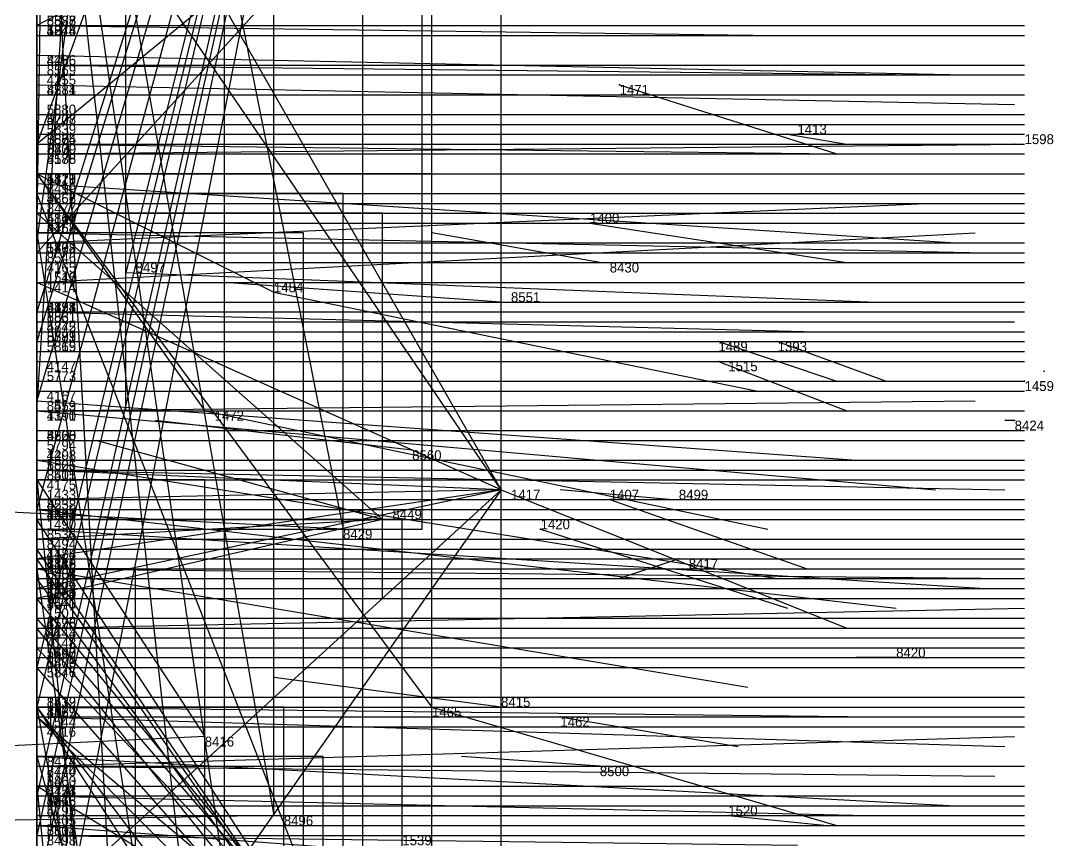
# Model space of a CAD drawing. Extents: x -0.07 to 1.1, y -0.07 to 1.1.
# Drawn here: x -0.0016 to 0.1029, y 0.3925 to 0.4755 of the extents above; entities that cross this region are included whole.
import ezdxf

# ---------------------------------------------------------------- set-up
doc = ezdxf.new("R2010")
doc.units = 0
for name, color, linetype in [('Clients', 3, 'CONTINUOUS'), ('Facilities', 3, 'CONTINUOUS'), ('Facilities_lines', 3, 'CONTINUOUS'), ('Min_max_boxes', 1, 'CONTINUOUS'), ('Normals', 1, 'CONTINUOUS'), ('Source_points', 5, 'CONTINUOUS'), ('Text', 3, 'CONTINUOUS')]:
    doc.layers.add(name, color=color, linetype=linetype)

msp = doc.modelspace()

# ---------------------------------------------------------------- linework, layer by layer
at = {"layer": 'Clients', "color": 5}
for p in [(0, 0.475, 0.028), (0, 0.475, 0.563), (0, 0.475, 0.691), (0, 0.475, 0.784), (0, 0.474, 0.416), (0, 0.471, 0.38), (0, 0.47, 0.473), (0, 0.468, 0.269), (0, 0.466, 0.388), (0, 0.466, 0.596), (0, 0.465, 0.653), (0, 0.465, 0.626), (0, 0.464, 0.75), (0, 0.463, 0.537), (0, 0.463, 0.663), (0, 0.463, 0.76), (0, 0.463, 0.989), (0, 0.462, 0.493), (0, 0.462, 0.621), (0, 0.46, 0.265), (0, 0.46, 0.678), (0, 0.458, 0.119), (0, 0.457, 0.351), (0, 0.457, 0.559), (0, 0.456, 0.272), (0, 0.456, 0.716), (0, 0.456, 0.779), (0, 0.455, 0.28), (0, 0.455, 0.742), (0, 0.453, 0.633), (0, 0.453, 0.614), (0, 0.452, 0.82), (0, 0.451, 0.278), (0.009, 0.45, 1), (0, 0.449, 0.173), (0, 0.449, 0.185), (0.024, 0.448), (0, 0.447, 0.327), (0, 0.446, 0.662), (0, 0.446, 0.62), (0, 0.446, 0.726), (0, 0.446, 0.996), (0, 0.444, 0.406), (0, 0.444, 0.56), (0, 0.443, 0.672), (0, 0.443, 0.816), (0, 0.442, 0.739), (0, 0.442, 0.635), (0, 0.441, 0.356), (0, 0.439, 0.577), (0, 0.438, 0.335), (0, 0.437, 0.994), (0, 0.436, 0.289), (0.017, 0.436), (0, 0.434, 0.323), (0, 0.434, 0.604), (0, 0.433, 0.624), (0, 0.431, 0.013), (0, 0.431, 0.294), (0, 0.43, 0.217), (0, 0.429, 0.42), (0, 0.427, 0.135), (0, 0.426, 0.275), (0, 0.426, 0.402), (0, 0.426, 0.993), (0, 0.425, 0.292), (0, 0.425, 0.852), (0.031, 0.424, 1), (0, 0.423, 0.783), (0, 0.422, 0.817), (0, 0.421, 0.435), (0, 0.421, 0.468), (0, 0.421, 0.175), (0, 0.421, 0.811), (0, 0.42, 0.445), (0, 0.42, 0.409), (0, 0.42, 0.012), (0, 0.42, 0.72), (0, 0.42, 0.53), (0, 0.419, 0.44), (0, 0.419, 0.673), (0, 0.419, 0.572), (0, 0.419, 0.88), (0, 0.418, 0.171), (0, 0.418, 0.523), (0, 0.417, 0.504), (0, 0.417, 0.442), (0, 0.417, 0.184), (0, 0.417, 0.705), (0, 0.417, 0.776), (0, 0.415, 0.181), (0, 0.414, 0.337), (0, 0.414, 0.318), (0, 0.414, 0.774), (0, 0.413, 0.303), (0, 0.412, 0.167), (0, 0.412, 0.71), (0, 0.411, 0.214), (0, 0.41, 0.604), (0, 0.41, 0.571), (0, 0.41, 0.855), (0, 0.41, 0.836), (0, 0.407, 0.138), (0, 0.406, 0.991), (0.04, 0.406), (0, 0.405, 0.288), (0, 0.405, 0.113), (0, 0.405, 0.857), (0, 0.404, 0.401), (0.017, 0.403, 1), (0, 0.4, 0.564), (0, 0.398, 0.418), (0, 0.398, 0.277), (0, 0.398, 0.711), (0, 0.397, 0.74), (0, 0.397, 0.986), (0, 0.396, 0.248), (0, 0.396, 0.471), (0, 0.396, 0.488), (0, 0.395, 0.727), (0.024, 0.395, 1), (0, 0.394, 0.531), (0, 0.393, 0.623), (0, 0.393, 1)]:
    msp.add_point(p, dxfattribs=at)
at = {"layer": 'Facilities', "color": 3}
for p in [(0, 0.472, 0.97), (0, 0.471, 0.977), (0, 0.469, 0.927), (0.059, 0.469), (0.076, 0.464), (0.099, 0.463), (0, 0.462, 0.921), (0, 0.46, 0.135), (0, 0.459, 0.966), (0.056, 0.455), (0, 0.454, 0.961), (0, 0.453, 0.045), (0.057, 0.451, 1), (0, 0.449, 0.067), (0.047, 0.447, 1), (0, 0.445, 0.927), (0, 0.443, 0.887), (0.069, 0.443), (0.075, 0.443), (0.069, 0.441), (0.102, 0.44), (0.1, 0.439), (0, 0.436, 0.058), (0, 0.436, 0.968), (0.099, 0.435, 1), (0, 0.433, 0.885), (0.038, 0.432, 1), (0, 0.43, 0.625), (0, 0.43, 0.939), (0, 0.429, 0.906), (0.047, 0.428), (0.058, 0.427), (0.064, 0.427, 1), (0, 0.425, 0.085), (0.035, 0.425, 1), (0, 0.424, 0.065), (0.051, 0.424), (0.065, 0.421, 1), (0, 0.42, 0.938), (0, 0.42, 0.908), (0, 0.417, 0.104), (0, 0.414, 0.093), (0, 0.414, 0.913), (0.087, 0.411, 1), (0, 0.406, 0.103), (0.047, 0.406, 1), (0, 0.405, 0.068), (0.053, 0.405), (0, 0.401, 0.976), (0, 0.4, 0.953), (0, 0.4, 0.927), (0.057, 0.4, 1), (0, 0.398, 0.891), (0.07, 0.395), (0, 0.394, 0.054)]:
    msp.add_point(p, dxfattribs=at)
at = {"layer": 'Facilities_lines', "color": 3}
for p, q in [((0, 0.453, 0.045), (0, 0.74, 0.11)), ((0, 0.453, 0.045), (0, 0.697, 0.137)), ((0, 0.453, 0.045), (0, 0.688, 0.01)), ((0, 0.453, 0.045), (0, 0.679, 0.015)), ((0, 0.453, 0.045), (0, 0.648, 0.015)), ((0, 0.453, 0.045), (0, 0.648, 0.165)), ((0, 0.453, 0.045), (0, 0.646, 0.109)), ((0, 0.453, 0.045), (0, 0.637, 0.133)), ((0, 0.453, 0.045), (0, 0.609, 0.045)), ((0, 0.453, 0.045), (0, 0.6, 0.233)), ((0, 0.453, 0.045), (0, 0.6, 0.034)), ((0, 0.453, 0.045), (0, 0.599, 0.163)), ((0, 0.453, 0.045), (0, 0.594, 0.165)), ((0, 0.453, 0.045), (0.019, 0.593)), ((0, 0.453, 0.045), (0.002, 0.585)), ((0, 0.58, 0.978), (0.031, 0.424, 1)), ((0, 0.436, 0.058), (0.009, 0.578)), ((0, 0.453, 0.045), (0, 0.578, 0.172)), ((0, 0.453, 0.045), (0, 0.577, 0.133)), ((0, 0.453, 0.045), (0, 0.576, 0.043)), ((0, 0.436, 0.058), (0, 0.575, 0.004)), ((0.04, 0.573, 1), (0, 0.443, 0.816)), ((0.04, 0.573, 1), (0, 0.41, 0.836)), ((0.04, 0.573, 1), (0, 0.463, 0.989)), ((0.04, 0.573, 1), (0, 0.37, 0.838)), ((0.04, 0.573, 1), (0, 0.397, 0.986)), ((0.04, 0.573, 1), (0, 0.437, 0.994)), ((0.04, 0.573, 1), (0, 0.446, 0.996)), ((0.04, 0.573, 1), (0, 0.393, 1)), ((0.04, 0.573, 1), (0, 0.426, 0.993)), ((0.04, 0.573, 1), (0, 0.406, 0.991)), ((0.04, 0.573, 1), (0, 0.387, 0.996)), ((0.04, 0.573, 1), (0.009, 0.45, 1)), ((0, 0.453, 0.045), (0, 0.566, 0.175)), ((0, 0.453, 0.045), (0, 0.566, 0.031)), ((0, 0.453, 0.045), (0, 0.561, 0.175)), ((0, 0.453, 0.045), (0, 0.561, 0.208)), ((0, 0.453, 0.045), (0, 0.561, 0.043)), ((0, 0.534, 0.914), (0.024, 0.395, 1)), ((0, 0.453, 0.045), (0, 0.532, 0.231)), ((0, 0.453, 0.045), (0, 0.532, 0.041)), ((0, 0.43, 0.625), (0, 0.528, 0.708)), ((0, 0.43, 0.625), (0, 0.527, 0.63)), ((0, 0.43, 0.625), (0, 0.525, 0.66)), ((0, 0.43, 0.625), (0, 0.523, 0.59)), ((0, 0.453, 0.045), (0, 0.522, 0.143)), ((0, 0.43, 0.625), (0, 0.522, 0.756)), ((0, 0.43, 0.625), (0, 0.521, 0.515)), ((0, 0.453, 0.045), (0, 0.52, 0.044)), ((0, 0.43, 0.625), (0, 0.52, 0.632)), ((0, 0.43, 0.625), (0, 0.52, 0.608)), ((0, 0.52, 0.98), (0.033, 0.292, 1)), ((0, 0.52, 0.98), (0.024, 0.305, 1)), ((0, 0.52, 0.98), (0.011, 0.322, 1)), ((0, 0.43, 0.625), (0, 0.519, 0.658)), ((0, 0.43, 0.625), (0, 0.516, 0.523)), ((0, 0.453, 0.045), (0, 0.513, 0.038)), ((0, 0.43, 0.625), (0, 0.512, 0.754)), ((0.047, 0.428), (0, 0.51, 0.138)), ((0, 0.43, 0.625), (0, 0.51, 0.591)), ((0, 0.43, 0.625), (0, 0.51, 0.586)), ((0, 0.453, 0.045), (0, 0.507, 0.166)), ((0, 0.43, 0.625), (0, 0.507, 0.545)), ((0, 0.43, 0.625), (0, 0.503, 0.664)), ((0, 0.453, 0.045), (0, 0.502, 0.2)), ((0.047, 0.428), (0, 0.497, 0.124)), ((0, 0.43, 0.625), (0, 0.496, 0.75)), ((0, 0.43, 0.625), (0, 0.496, 0.703)), ((0.04, 0.496, 1), (0, 0.452, 0.82)), ((0.04, 0.496, 1), (0, 0.463, 0.76)), ((0.04, 0.496, 1), (0, 0.475, 0.784)), ((0, 0.453, 0.045), (0, 0.495, 0.222)), ((0, 0.453, 0.045), (0, 0.495, 0.206)), ((0, 0.453, 0.045), (0, 0.491, 0.244)), ((0, 0.453, 0.045), (0, 0.49, 0.043)), ((0, 0.453, 0.045), (0, 0.49, 0.236)), ((0, 0.43, 0.625), (0, 0.49, 0.598)), ((0, 0.43, 0.625), (0, 0.488, 0.54)), ((0, 0.43, 0.625), (0, 0.488, 0.733)), ((0, 0.43, 0.625), (0, 0.487, 0.708)), ((0, 0.43, 0.625), (0, 0.487, 0.615)), ((0, 0.43, 0.625), (0, 0.487, 0.75)), ((0, 0.453, 0.045), (0, 0.486, 0.17)), ((0, 0.43, 0.625), (0, 0.486, 0.681)), ((0, 0.43, 0.625), (0, 0.486, 0.526)), ((0, 0.453, 0.045), (0, 0.483, 0.171)), ((0, 0.453, 0.045), (0, 0.482, 0.201)), ((0, 0.453, 0.045), (0, 0.481, 0.32)), ((0, 0.453, 0.045), (0, 0.481, 0.352)), ((0, 0.43, 0.625), (0, 0.481, 0.568)), ((0, 0.43, 0.625), (0, 0.48, 0.696)), ((0, 0.453, 0.045), (0, 0.478, 0.29)), ((0, 0.453, 0.045), (0, 0.477, 0.29)), ((0, 0.265, 0.043), (0, 0.475, 0.028)), ((0, 0.43, 0.625), (0, 0.475, 0.563)), ((0, 0.43, 0.625), (0, 0.475, 0.691)), ((0, 0.453, 0.045), (0, 0.474, 0.416)), ((0, 0.453, 0.045), (0, 0.471, 0.38)), ((0, 0.453, 0.045), (0, 0.47, 0.473)), ((0, 0.453, 0.045), (0, 0.468, 0.269)), ((0, 0.453, 0.045), (0, 0.466, 0.388)), ((0, 0.43, 0.625), (0, 0.466, 0.596)), ((0, 0.43, 0.625), (0, 0.465, 0.653)), ((0, 0.43, 0.625), (0, 0.465, 0.626)), ((0, 0.43, 0.625), (0, 0.464, 0.75)), ((0, 0.43, 0.625), (0, 0.463, 0.537)), ((0, 0.43, 0.625), (0, 0.463, 0.663)), ((0, 0.453, 0.045), (0, 0.462, 0.493)), ((0, 0.43, 0.625), (0, 0.462, 0.621)), ((0, 0.453, 0.045), (0, 0.46, 0.265)), ((0, 0.46, 0.135), (0.04, 0.406)), ((0, 0.46, 0.135), (0.017, 0.436)), ((0, 0.46, 0.135), (0.024, 0.448)), ((0, 0.43, 0.625), (0, 0.46, 0.678)), ((0.031, 0.379), (0, 0.458, 0.119)), ((0, 0.453, 0.045), (0, 0.457, 0.351)), ((0, 0.43, 0.625), (0, 0.457, 0.559)), ((0, 0.453, 0.045), (0, 0.456, 0.272)), ((0, 0.43, 0.625), (0, 0.456, 0.716)), ((0.035, 0.425, 1), (0, 0.456, 0.779)), ((0, 0.453, 0.045), (0, 0.455, 0.28)), ((0, 0.43, 0.625), (0, 0.455, 0.742)), ((0, 0.454, 0.961), (0.027, 0.28, 1)), ((0, 0.453, 0.045), (0, 0.381, 0.037)), ((0, 0.453, 0.045), (0, 0.343, 0.014)), ((0, 0.453, 0.045), (0, 0.407, 0.138)), ((0, 0.453, 0.045), (0, 0.449, 0.173)), ((0, 0.453, 0.045), (0, 0.396, 0.248)), ((0, 0.453, 0.045), (0, 0.369, 0.216)), ((0, 0.453, 0.045), (0, 0.359, 0.017)), ((0, 0.453, 0.045), (0, 0.349, 0.177)), ((0, 0.453, 0.045), (0, 0.373, 0.199)), ((0, 0.453, 0.045), (0, 0.411, 0.214)), ((0, 0.453, 0.045), (0, 0.363, 0.239)), ((0, 0.453, 0.045), (0, 0.35, 0.216)), ((0, 0.453, 0.045), (0, 0.431, 0.013)), ((0, 0.453, 0.045), (0, 0.391, 0.035)), ((0, 0.453, 0.045), (0, 0.343, 0.019)), ((0, 0.453, 0.045), (0, 0.421, 0.435)), ((0, 0.453, 0.045), (0, 0.414, 0.337)), ((0, 0.453, 0.045), (0, 0.441, 0.356)), ((0, 0.453, 0.045), (0, 0.413, 0.303)), ((0, 0.453, 0.045), (0, 0.419, 0.44)), ((0, 0.453, 0.045), (0, 0.405, 0.288)), ((0, 0.453, 0.045), (0, 0.451, 0.278)), ((0, 0.453, 0.045), (0, 0.438, 0.335)), ((0, 0.453, 0.045), (0, 0.429, 0.42)), ((0, 0.453, 0.045), (0, 0.421, 0.468)), ((0, 0.453, 0.045), (0, 0.42, 0.445)), ((0, 0.453, 0.045), (0, 0.42, 0.409)), ((0, 0.453, 0.045), (0, 0.436, 0.289)), ((0, 0.453, 0.045), (0, 0.447, 0.327)), ((0, 0.453, 0.045), (0, 0.417, 0.504)), ((0, 0.453, 0.045), (0, 0.414, 0.318)), ((0, 0.453, 0.045), (0, 0.431, 0.294)), ((0, 0.453, 0.045), (0, 0.425, 0.292)), ((0, 0.453, 0.045), (0, 0.404, 0.401)), ((0, 0.453, 0.045), (0, 0.434, 0.323)), ((0, 0.453, 0.045), (0, 0.426, 0.275)), ((0, 0.453, 0.045), (0, 0.444, 0.406)), ((0, 0.453, 0.045), (0, 0.417, 0.442)), ((0, 0.453, 0.045), (0, 0.426, 0.402)), ((0, 0.43, 0.625), (0, 0.453, 0.633)), ((0, 0.43, 0.625), (0, 0.453, 0.614)), ((0.047, 0.428), (0, 0.449, 0.185)), ((0, 0.43, 0.625), (0, 0.446, 0.662)), ((0, 0.43, 0.625), (0, 0.446, 0.62)), ((0, 0.43, 0.625), (0, 0.446, 0.726)), ((0, 0.43, 0.625), (0, 0.444, 0.56)), ((0, 0.43, 0.625), (0, 0.443, 0.672)), ((0, 0.43, 0.625), (0, 0.442, 0.739)), ((0, 0.43, 0.625), (0, 0.442, 0.635)), ((0, 0.43, 0.625), (0, 0.439, 0.577)), ((0, 0.43, 0.625), (0, 0.434, 0.604)), ((0, 0.43, 0.625), (0, 0.433, 0.624)), ((0.047, 0.428), (0, 0.43, 0.217)), ((0, 0.43, 0.625), (0, 0.378, 0.598)), ((0, 0.43, 0.625), (0, 0.381, 0.722)), ((0, 0.43, 0.625), (0, 0.4, 0.564)), ((0, 0.43, 0.625), (0, 0.418, 0.523)), ((0, 0.43, 0.625), (0, 0.387, 0.561)), ((0, 0.43, 0.625), (0, 0.335, 0.64)), ((0, 0.43, 0.625), (0, 0.354, 0.576)), ((0, 0.43, 0.625), (0, 0.333, 0.707)), ((0, 0.43, 0.625), (0, 0.313, 0.712)), ((0, 0.43, 0.625), (0, 0.365, 0.681)), ((0, 0.43, 0.625), (0, 0.395, 0.727)), ((0, 0.43, 0.625), (0, 0.391, 0.579)), ((0, 0.43, 0.625), (0, 0.377, 0.562)), ((0, 0.43, 0.625), (0, 0.412, 0.71)), ((0, 0.43, 0.625), (0, 0.348, 0.653)), ((0, 0.43, 0.625), (0, 0.398, 0.711)), ((0, 0.43, 0.625), (0, 0.394, 0.531)), ((0, 0.43, 0.625), (0, 0.382, 0.637)), ((0, 0.43, 0.625), (0, 0.41, 0.604)), ((0, 0.43, 0.625), (0, 0.355, 0.524)), ((0, 0.43, 0.625), (0, 0.378, 0.752)), ((0, 0.43, 0.625), (0, 0.327, 0.633)), ((0, 0.43, 0.625), (0, 0.366, 0.739)), ((0, 0.43, 0.625), (0, 0.362, 0.547)), ((0, 0.43, 0.625), (0, 0.42, 0.72)), ((0, 0.43, 0.625), (0, 0.393, 0.623)), ((0, 0.43, 0.625), (0, 0.42, 0.53)), ((0, 0.43, 0.625), (0, 0.31, 0.676)), ((0, 0.43, 0.625), (0, 0.33, 0.636)), ((0, 0.43, 0.625), (0, 0.36, 0.583)), ((0, 0.43, 0.625), (0, 0.336, 0.598)), ((0, 0.43, 0.625), (0, 0.41, 0.571)), ((0, 0.43, 0.625), (0, 0.339, 0.698)), ((0, 0.43, 0.625), (0, 0.35, 0.608)), ((0, 0.43, 0.625), (0, 0.297, 0.641)), ((0, 0.43, 0.625), (0, 0.315, 0.65)), ((0, 0.43, 0.625), (0, 0.378, 0.716)), ((0, 0.43, 0.625), (0, 0.417, 0.705)), ((0, 0.43, 0.625), (0, 0.383, 0.604)), ((0, 0.43, 0.625), (0, 0.397, 0.74)), ((0, 0.43, 0.625), (0, 0.382, 0.602)), ((0, 0.43, 0.625), (0, 0.335, 0.645)), ((0, 0.43, 0.625), (0, 0.419, 0.673)), ((0, 0.43, 0.625), (0, 0.419, 0.572)), ((0, 0.43, 0.625), (0, 0.345, 0.599)), ((0, 0.429, 0.906), (0.017, 0.403, 1)), ((0, 0.429, 0.906), (0.006, 0.37, 1)), ((0.047, 0.428), (0, 0.427, 0.135)), ((0.047, 0.428), (0, 0.361, 0.141)), ((0.047, 0.428), (0, 0.418, 0.171)), ((0.047, 0.428), (0, 0.385, 0.157)), ((0.047, 0.428), (0, 0.421, 0.175)), ((0.037, 0.368, 1), (0, 0.425, 0.852)), ((0.035, 0.425, 1), (0, 0.417, 0.776)), ((0.035, 0.425, 1), (0, 0.423, 0.783)), ((0.037, 0.368, 1), (0, 0.422, 0.817)), ((0.037, 0.368, 1), (0, 0.421, 0.811)), ((0, 0.265, 0.043), (0, 0.42, 0.012)), ((0, 0.42, 0.908), (0.01, 0.351, 1)), ((0.037, 0.368, 1), (0, 0.419, 0.88)), ((0.031, 0.379), (0, 0.417, 0.184)), ((0.031, 0.379), (0, 0.415, 0.181)), ((0.037, 0.368, 1), (0, 0.414, 0.774)), ((0.031, 0.379), (0, 0.412, 0.167)), ((0.037, 0.368, 1), (0, 0.41, 0.855)), ((0, 0.406, 0.103), (0.025, 0.373)), ((0, 0.406, 0.103), (0.017, 0.313)), ((0, 0.406, 0.103), (0.022, 0.372)), ((0.031, 0.379), (0, 0.405, 0.113)), ((0.037, 0.368, 1), (0, 0.405, 0.857)), ((0, 0.401, 0.976), (0.029, 0.298, 1)), ((0, 0.394, 0.054), (0, 0.398, 0.418)), ((0.031, 0.379), (0, 0.398, 0.277)), ((0, 0.398, 0.891), (0.003, 0.368, 1)), ((0, 0.394, 0.054), (0, 0.396, 0.471)), ((0, 0.394, 0.054), (0, 0.396, 0.488))]:
    msp.add_line(p, q, dxfattribs=at)
at = {"layer": 'Min_max_boxes', "color": 1}
for p, q in [((0, 0.742, 0.978), (0, 0.424, 0.978)), ((0, 0.742, 1), (0, 0.424, 1)), ((0.039, 0.424, 0.978), (0.039, 0.742, 0.978)), ((0.039, 0.424, 1), (0.039, 0.742, 1)), ((0, 0.74), (0, 0.343)), ((0, 0.74, 0.504), (0, 0.343, 0.504)), ((0.019, 0.343), (0.019, 0.74)), ((0.019, 0.343, 0.504), (0.019, 0.74, 0.504)), ((0, 0.674, 0.759), (0, 0.37, 0.759)), ((0, 0.674, 1), (0, 0.37, 1)), ((0.04, 0.37, 0.759), (0.04, 0.674, 0.759)), ((0.04, 0.37, 1), (0.04, 0.674, 1)), ((0, 0.653, 0.98), (0, 0.292, 0.98)), ((0, 0.653, 1), (0, 0.292, 1)), ((0.033, 0.292, 0.98), (0.033, 0.653, 0.98)), ((0.033, 0.292, 1), (0.033, 0.653, 1)), ((0, 0.578), (0, 0.436)), ((0, 0.578, 0.058), (0, 0.436, 0.058)), ((0.009, 0.436), (0.009, 0.578)), ((0.009, 0.436, 0.058), (0.009, 0.578, 0.058)), ((0, 0.534, 0.914), (0, 0.395, 0.914)), ((0, 0.534, 1), (0, 0.395, 1)), ((0.024, 0.395, 0.914), (0.024, 0.534, 0.914)), ((0.024, 0.395, 1), (0.024, 0.534, 1)), ((0, 0.297, 0.515), (0, 0.528, 0.515)), ((0, 0.528, 0.515), (0, 0.297, 0.515)), ((0, 0.297, 0.756), (0, 0.528, 0.756)), ((0, 0.528, 0.756), (0, 0.297, 0.756)), ((0, 0.51), (0, 0.361)), ((0, 0.51, 0.217), (0, 0.361, 0.217)), ((0.047, 0.361), (0.047, 0.51)), ((0.047, 0.361, 0.217), (0.047, 0.51, 0.217)), ((0, 0.502, 0.76), (0, 0.452, 0.76)), ((0, 0.502, 1), (0, 0.452, 1)), ((0.04, 0.452, 0.76), (0.04, 0.502, 0.76)), ((0.04, 0.452, 1), (0.04, 0.502, 1)), ((0, 0.256, 0.006), (0, 0.475, 0.006)), ((0, 0.475, 0.006), (0, 0.475, 0.006)), ((0, 0.475, 0.006), (0, 0.256, 0.006)), ((0, 0.256, 0.441), (0, 0.475, 0.441)), ((0, 0.475, 0.441), (0, 0.475, 0.441)), ((0, 0.475, 0.441), (0, 0.256, 0.441)), ((0, 0.475, 0.006), (0, 0.475, 0.441)), ((0, 0.475, 0.006), (0, 0.475, 0.441)), ((0.04, 0.46), (0, 0.46)), ((0, 0.46), (0, 0.406)), ((0.04, 0.46, 0.135), (0, 0.46, 0.135)), ((0, 0.46, 0.135), (0, 0.406, 0.135)), ((0, 0.46), (0, 0.46, 0.135)), ((0.04, 0.406), (0.04, 0.46)), ((0.04, 0.406, 0.135), (0.04, 0.46, 0.135)), ((0.04, 0.46), (0.04, 0.46, 0.135)), ((0.031, 0.458), (0, 0.458)), ((0, 0.458), (0, 0.298)), ((0.031, 0.458, 0.505), (0, 0.458, 0.505)), ((0, 0.458, 0.505), (0, 0.298, 0.505)), ((0, 0.458), (0, 0.458, 0.505)), ((0.031, 0.298), (0.031, 0.458)), ((0.031, 0.298, 0.505), (0.031, 0.458, 0.505)), ((0.031, 0.458), (0.031, 0.458, 0.505)), ((0.035, 0.456, 0.776), (0, 0.456, 0.776)), ((0, 0.456, 0.776), (0, 0.417, 0.776)), ((0.035, 0.456, 1), (0, 0.456, 1)), ((0, 0.456, 1), (0, 0.417, 1)), ((0, 0.456, 0.776), (0, 0.456, 1)), ((0.035, 0.417, 0.776), (0.035, 0.456, 0.776)), ((0.035, 0.417, 1), (0.035, 0.456, 1)), ((0.035, 0.456, 0.776), (0.035, 0.456, 1)), ((0.027, 0.454, 0.961), (0, 0.454, 0.961)), ((0, 0.454, 0.961), (0, 0.28, 0.961)), ((0.027, 0.454, 1), (0, 0.454, 1)), ((0, 0.454, 1), (0, 0.28, 1)), ((0, 0.454, 0.961), (0, 0.454, 1)), ((0.027, 0.28, 0.961), (0.027, 0.454, 0.961)), ((0.027, 0.28, 1), (0.027, 0.454, 1)), ((0.027, 0.454, 0.961), (0.027, 0.454, 1)), ((0, 0.452, 0.76), (0.04, 0.452, 0.76)), ((0, 0.452, 1), (0.04, 0.452, 1)), ((0, 0.452, 0.76), (0, 0.452, 1)), ((0.04, 0.452, 0.76), (0.04, 0.452, 1)), ((0, 0.436), (0.009, 0.436)), ((0, 0.436, 0.058), (0.009, 0.436, 0.058)), ((0, 0.436), (0, 0.436, 0.058)), ((0.009, 0.436), (0.009, 0.436, 0.058)), ((0.017, 0.429, 0.906), (0, 0.429, 0.906)), ((0, 0.429, 0.906), (0, 0.37, 0.906)), ((0.017, 0.429, 1), (0, 0.429, 1)), ((0, 0.429, 1), (0, 0.37, 1)), ((0, 0.429, 0.906), (0, 0.429, 1)), ((0.017, 0.37, 0.906), (0.017, 0.429, 0.906)), ((0.017, 0.37, 1), (0.017, 0.429, 1)), ((0.017, 0.429, 0.906), (0.017, 0.429, 1)), ((0.037, 0.425, 0.772), (0, 0.425, 0.772)), ((0, 0.425, 0.772), (0, 0.156, 0.772)), ((0.037, 0.425, 1), (0, 0.425, 1)), ((0, 0.425, 1), (0, 0.156, 1)), ((0, 0.425, 0.772), (0, 0.425, 1)), ((0.037, 0.156, 0.772), (0.037, 0.425, 0.772)), ((0.037, 0.156, 1), (0.037, 0.425, 1)), ((0.037, 0.425, 0.772), (0.037, 0.425, 1)), ((0, 0.424, 0.978), (0.039, 0.424, 0.978)), ((0, 0.424, 1), (0.039, 0.424, 1)), ((0, 0.424, 0.978), (0, 0.424, 1)), ((0.039, 0.424, 0.978), (0.039, 0.424, 1)), ((0.01, 0.42, 0.908), (0, 0.42, 0.908)), ((0, 0.42, 0.908), (0, 0.351, 0.908)), ((0.01, 0.42, 1), (0, 0.42, 1)), ((0, 0.42, 1), (0, 0.351, 1)), ((0, 0.42, 0.908), (0, 0.42, 1)), ((0.01, 0.351, 0.908), (0.01, 0.42, 0.908)), ((0.01, 0.351, 1), (0.01, 0.42, 1)), ((0.01, 0.42, 0.908), (0.01, 0.42, 1)), ((0, 0.417, 0.776), (0.035, 0.417, 0.776)), ((0, 0.417, 1), (0.035, 0.417, 1)), ((0, 0.417, 0.776), (0, 0.417, 1)), ((0.035, 0.417, 0.776), (0.035, 0.417, 1)), ((0, 0.406), (0.04, 0.406)), ((0, 0.406, 0.135), (0.04, 0.406, 0.135)), ((0, 0.406), (0, 0.406, 0.135)), ((0.025, 0.406), (0, 0.406)), ((0, 0.406), (0, 0.313)), ((0.025, 0.406, 0.103), (0, 0.406, 0.103)), ((0, 0.406, 0.103), (0, 0.313, 0.103)), ((0, 0.406), (0, 0.406, 0.103)), ((0.025, 0.313), (0.025, 0.406)), ((0.025, 0.313, 0.103), (0.025, 0.406, 0.103)), ((0.025, 0.406), (0.025, 0.406, 0.103)), ((0.04, 0.406), (0.04, 0.406, 0.135)), ((0.029, 0.401, 0.976), (0, 0.401, 0.976)), ((0, 0.401, 0.976), (0, 0.298, 0.976)), ((0.029, 0.401, 1), (0, 0.401, 1)), ((0, 0.401, 1), (0, 0.298, 1)), ((0, 0.401, 0.976), (0, 0.401, 1)), ((0.029, 0.298, 0.976), (0.029, 0.401, 0.976)), ((0.029, 0.298, 1), (0.029, 0.401, 1)), ((0.029, 0.401, 0.976), (0.029, 0.401, 1)), ((0, 0.394, 0.054), (0, 0.398, 0.054)), ((0, 0.398, 0.054), (0, 0.398, 0.054)), ((0, 0.398, 0.054), (0, 0.394, 0.054)), ((0, 0.394, 0.488), (0, 0.398, 0.488)), ((0, 0.398, 0.488), (0, 0.398, 0.488)), ((0, 0.398, 0.488), (0, 0.394, 0.488)), ((0, 0.398, 0.054), (0, 0.398, 0.488)), ((0, 0.398, 0.054), (0, 0.398, 0.488)), ((0.003, 0.398, 0.891), (0, 0.398, 0.891)), ((0, 0.398, 0.891), (0, 0.368, 0.891)), ((0.003, 0.398, 1), (0, 0.398, 1)), ((0, 0.398, 1), (0, 0.368, 1)), ((0, 0.398, 0.891), (0, 0.398, 1)), ((0.003, 0.368, 0.891), (0.003, 0.398, 0.891)), ((0.003, 0.368, 1), (0.003, 0.398, 1)), ((0.003, 0.398, 0.891), (0.003, 0.398, 1)), ((0, 0.395, 0.914), (0.024, 0.395, 0.914)), ((0, 0.395, 1), (0.024, 0.395, 1)), ((0, 0.395, 0.914), (0, 0.395, 1)), ((0.024, 0.395, 0.914), (0.024, 0.395, 1)), ((0, 0.394, 0.054), (0, 0.394, 0.054)), ((0, 0.394, 0.488), (0, 0.394, 0.488)), ((0, 0.394, 0.054), (0, 0.394, 0.488)), ((0, 0.394, 0.054), (0, 0.394, 0.488))]:
    msp.add_line(p, q, dxfattribs=at)
at = {"layer": 'Normals', "color": 1}
for p, q in [((0, 0.475, 0.028), (0.075, 0.474, 0.094)), ((0, 0.475, 0.563), (0.1, 0.475, 0.563)), ((0, 0.475, 0.691), (0.1, 0.475, 0.691)), ((0, 0.475, 0.784), (0.1, 0.475, 0.784)), ((0, 0.474, 0.416), (0.1, 0.474, 0.416)), ((0, 0.472, 0.97), (0.094, 0.47, 0.935)), ((0, 0.471, 0.38), (0.1, 0.471, 0.38)), ((0, 0.471, 0.977), (0.09, 0.47, 0.932)), ((0, 0.47, 0.473), (0.1, 0.47, 0.473)), ((0, 0.469, 0.927), (0.099, 0.467, 0.912)), ((0.059, 0.469), (0.081, 0.462, 0.097)), ((0, 0.468, 0.269), (0.1, 0.468, 0.269)), ((0, 0.466, 0.388), (0.1, 0.466, 0.388)), ((0, 0.466, 0.596), (0.1, 0.466, 0.596)), ((0, 0.465, 0.653), (0.1, 0.465, 0.653)), ((0, 0.465, 0.626), (0.1, 0.465, 0.626)), ((0, 0.464, 0.75), (0.1, 0.464, 0.75)), ((0.076, 0.464), (0.082, 0.463, 0.1)), ((0, 0.463, 0.537), (0.1, 0.463, 0.537)), ((0, 0.463, 0.663), (0.1, 0.463, 0.663)), ((0, 0.463, 0.989), (0.081, 0.462, 0.929)), ((0, 0.463, 0.76), (0.1, 0.463, 0.76)), ((0, 0.462, 0.921), (0.1, 0.463, 0.911)), ((0.099, 0.463), (0.099, 0.463, 0.1)), ((0, 0.462, 0.493), (0.1, 0.462, 0.493)), ((0, 0.462, 0.621), (0.1, 0.462, 0.621)), ((0, 0.46, 0.135), (0.1, 0.46, 0.135)), ((0, 0.46, 0.265), (0.1, 0.46, 0.265)), ((0, 0.46, 0.678), (0.1, 0.46, 0.678)), ((0, 0.459, 0.966), (0.093, 0.453, 0.93)), ((0, 0.458, 0.119), (0.1, 0.458, 0.119)), ((0, 0.453, 0.045), (0.09, 0.457, 0.089)), ((0, 0.457, 0.351), (0.1, 0.457, 0.351)), ((0, 0.457, 0.559), (0.1, 0.457, 0.559)), ((0, 0.456, 0.272), (0.1, 0.456, 0.272)), ((0, 0.456, 0.716), (0.1, 0.456, 0.716)), ((0, 0.456, 0.779), (0.1, 0.456, 0.779)), ((0, 0.455, 0.28), (0.1, 0.455, 0.28)), ((0, 0.455, 0.742), (0.1, 0.455, 0.742)), ((0.056, 0.455), (0.082, 0.451, 0.096)), ((0, 0.449, 0.067), (0.095, 0.454, 0.098)), ((0, 0.454, 0.961), (0.096, 0.452, 0.932)), ((0.057, 0.451, 1), (0.04, 0.454, 1.098)), ((0, 0.453, 0.633), (0.1, 0.453, 0.633)), ((0, 0.453, 0.614), (0.1, 0.453, 0.614)), ((0, 0.452, 0.82), (0.1, 0.452, 0.82)), ((0, 0.451, 0.278), (0.1, 0.451, 0.278)), ((0.009, 0.45, 1), (0.085, 0.447, 0.934)), ((0, 0.449, 0.173), (0.1, 0.449, 0.173)), ((0, 0.449, 0.185), (0.1, 0.449, 0.185)), ((0.047, 0.447, 1), (0.019, 0.449, 1.096)), ((0.024, 0.448), (0.073, 0.438, 0.087)), ((0, 0.447, 0.327), (0.1, 0.447, 0.327)), ((0, 0.446, 0.662), (0.1, 0.446, 0.662)), ((0, 0.446, 0.62), (0.1, 0.446, 0.62)), ((0, 0.446, 0.726), (0.1, 0.446, 0.726)), ((0, 0.446, 0.996), (0.079, 0.444, 0.935)), ((0, 0.445, 0.927), (0.099, 0.445, 0.917)), ((0, 0.444, 0.406), (0.1, 0.444, 0.406)), ((0, 0.444, 0.56), (0.1, 0.444, 0.56)), ((0, 0.443, 0.672), (0.1, 0.443, 0.672)), ((0, 0.443, 0.816), (0.1, 0.443, 0.816)), ((0, 0.443, 0.887), (0.1, 0.443, 0.887)), ((0.069, 0.443), (0.081, 0.439, 0.099)), ((0.075, 0.443), (0.086, 0.439, 0.099)), ((0, 0.442, 0.739), (0.1, 0.442, 0.739)), ((0, 0.442, 0.635), (0.1, 0.442, 0.635)), ((0, 0.441, 0.356), (0.1, 0.441, 0.356)), ((0.069, 0.441), (0.082, 0.436, 0.099)), ((0.102, 0.44), (0.102, 0.44, 0.1)), ((0, 0.439, 0.577), (0.1, 0.439, 0.577)), ((0.1, 0.439), (0.1, 0.439, 0.1)), ((0, 0.438, 0.335), (0.1, 0.438, 0.335)), ((0, 0.436, 0.058), (0.095, 0.437, 0.09)), ((0, 0.437, 0.994), (0.083, 0.431, 0.938)), ((0, 0.436, 0.289), (0.1, 0.436, 0.289)), ((0, 0.436, 0.968), (0.091, 0.428, 0.928)), ((0.017, 0.436), (0.074, 0.424, 0.082)), ((0.038, 0.432, 1), (0.012, 0.435, 1.097)), ((0.099, 0.435, 1), (0.098, 0.435, 1.1)), ((0, 0.434, 0.323), (0.1, 0.434, 0.323)), ((0, 0.434, 0.604), (0.1, 0.434, 0.604)), ((0, 0.433, 0.624), (0.1, 0.433, 0.624)), ((0, 0.433, 0.885), (0.1, 0.433, 0.885)), ((0.035, 0.425, 1), (0.006, 0.433, 1.095)), ((0, 0.431, 0.013), (0.075, 0.419, 0.078)), ((0, 0.431, 0.294), (0.1, 0.431, 0.294)), ((0, 0.43, 0.217), (0.1, 0.43, 0.217)), ((0, 0.43, 0.625), (0.1, 0.43, 0.625)), ((0, 0.43, 0.939), (0.098, 0.428, 0.921)), ((0, 0.429, 0.42), (0.1, 0.429, 0.42)), ((0, 0.429, 0.906), (0.1, 0.429, 0.906)), ((0.047, 0.428), (0.082, 0.414, 0.093)), ((0.064, 0.427, 1), (0.053, 0.428, 1.099)), ((0, 0.427, 0.135), (0.1, 0.427, 0.135)), ((0.058, 0.427), (0.078, 0.42, 0.098)), ((0.031, 0.424, 1), (-0.008, 0.426, 1.092)), ((0, 0.426, 0.275), (0.1, 0.426, 0.275)), ((0, 0.426, 0.402), (0.1, 0.426, 0.402)), ((0, 0.426, 0.993), (0.087, 0.416, 0.945)), ((0, 0.425, 0.085), (0.1, 0.425, 0.095)), ((0, 0.425, 0.292), (0.1, 0.425, 0.292)), ((0, 0.425, 0.852), (0.1, 0.425, 0.852)), ((0, 0.424, 0.065), (0.096, 0.418, 0.094)), ((0.051, 0.424), (0.076, 0.416, 0.096)), ((0, 0.423, 0.783), (0.1, 0.423, 0.783)), ((0, 0.422, 0.817), (0.1, 0.422, 0.817)), ((0, 0.421, 0.175), (0.1, 0.421, 0.175)), ((0, 0.421, 0.435), (0.1, 0.421, 0.435)), ((0, 0.421, 0.468), (0.1, 0.421, 0.468)), ((0, 0.421, 0.811), (0.1, 0.421, 0.811)), ((0.065, 0.421, 1), (0.059, 0.419, 1.1)), ((0, 0.42, 0.012), (0.072, 0.408, 0.08)), ((0, 0.42, 0.445), (0.1, 0.42, 0.445)), ((0, 0.42, 0.409), (0.1, 0.42, 0.409)), ((0, 0.42, 0.72), (0.1, 0.42, 0.72)), ((0, 0.42, 0.53), (0.1, 0.42, 0.53)), ((0, 0.42, 0.938), (0.099, 0.419, 0.925)), ((0, 0.42, 0.908), (0.1, 0.42, 0.908)), ((0, 0.419, 0.44), (0.1, 0.419, 0.44)), ((0, 0.419, 0.673), (0.1, 0.419, 0.673)), ((0, 0.419, 0.572), (0.1, 0.419, 0.572)), ((0, 0.419, 0.88), (0.1, 0.419, 0.88)), ((0, 0.418, 0.171), (0.1, 0.418, 0.171)), ((0, 0.418, 0.523), (0.1, 0.418, 0.523)), ((0, 0.417, 0.184), (0.1, 0.417, 0.184)), ((0, 0.417, 0.104), (0.1, 0.417, 0.104)), ((0, 0.417, 0.504), (0.1, 0.417, 0.504)), ((0, 0.417, 0.442), (0.1, 0.417, 0.442)), ((0, 0.417, 0.705), (0.1, 0.417, 0.705)), ((0, 0.417, 0.776), (0.1, 0.417, 0.776)), ((0, 0.414, 0.913), (0.1, 0.416, 0.908)), ((0, 0.415, 0.181), (0.1, 0.415, 0.181)), ((0, 0.414, 0.093), (0.1, 0.414, 0.094)), ((0, 0.414, 0.337), (0.1, 0.414, 0.337)), ((0, 0.414, 0.318), (0.1, 0.414, 0.318)), ((0, 0.414, 0.774), (0.1, 0.414, 0.774)), ((0, 0.413, 0.303), (0.1, 0.413, 0.303)), ((0, 0.412, 0.167), (0.1, 0.412, 0.167)), ((0, 0.412, 0.71), (0.1, 0.412, 0.71)), ((0, 0.411, 0.214), (0.1, 0.411, 0.214)), ((0.087, 0.411, 1), (0.083, 0.411, 1.1)), ((0, 0.41, 0.604), (0.1, 0.41, 0.604)), ((0, 0.41, 0.571), (0.1, 0.41, 0.571)), ((0, 0.41, 0.836), (0.1, 0.41, 0.836)), ((0, 0.41, 0.855), (0.1, 0.41, 0.855)), ((0.047, 0.406, 1), (0.024, 0.409, 1.097)), ((0, 0.407, 0.138), (0.1, 0.407, 0.138)), ((0, 0.406, 0.103), (0.1, 0.406, 0.103)), ((0, 0.406, 0.991), (0.085, 0.405, 0.938)), ((0.04, 0.406), (0.081, 0.394, 0.09)), ((0, 0.405, 0.068), (0.098, 0.402, 0.088)), ((0, 0.405, 0.113), (0.1, 0.405, 0.113)), ((0, 0.405, 0.288), (0.1, 0.405, 0.288)), ((0, 0.405, 0.857), (0.1, 0.405, 0.857)), ((0.053, 0.405), (0.071, 0.402, 0.098)), ((0, 0.404, 0.401), (0.1, 0.404, 0.401)), ((0.017, 0.403, 1), (-0.046, 0.4, 1.078)), ((0, 0.4, 0.927), (0.099, 0.403, 0.916)), ((0, 0.401, 0.976), (0.093, 0.396, 0.938)), ((0.057, 0.4, 1), (0.043, 0.401, 1.099)), ((0, 0.4, 0.564), (0.1, 0.4, 0.564)), ((0, 0.4, 0.953), (0.097, 0.399, 0.928)), ((0, 0.398, 0.277), (0.1, 0.398, 0.277)), ((0, 0.398, 0.418), (0.1, 0.398, 0.418)), ((0, 0.398, 0.711), (0.1, 0.398, 0.711)), ((0, 0.398, 0.891), (0.1, 0.398, 0.891)), ((0, 0.397, 0.74), (0.1, 0.397, 0.74)), ((0, 0.397, 0.986), (0.084, 0.395, 0.932)), ((0, 0.396, 0.248), (0.1, 0.396, 0.248)), ((0, 0.396, 0.471), (0.1, 0.396, 0.471)), ((0, 0.396, 0.488), (0.1, 0.396, 0.488)), ((0.024, 0.395, 1), (-0.034, 0.394, 1.082)), ((0, 0.395, 0.727), (0.1, 0.395, 0.727)), ((0.07, 0.395), (0.08, 0.394, 0.099)), ((0, 0.394, 0.054), (0.095, 0.387, 0.085)), ((0, 0.394, 0.531), (0.1, 0.394, 0.531)), ((0, 0.393, 0.623), (0.1, 0.393, 0.623)), ((0, 0.393, 1), (0.077, 0.392, 0.936))]:
    msp.add_line(p, q, dxfattribs=at)
at = {"layer": 'Source_points', "color": 5}
for p in [(0, 0.475, 0.028), (0, 0.475, 0.563), (0, 0.475, 0.691), (0, 0.475, 0.784), (0, 0.474, 0.416), (0, 0.472, 0.97), (0, 0.471, 0.38), (0, 0.471, 0.977), (0, 0.47, 0.473), (0, 0.469, 0.927), (0.059, 0.469), (0, 0.468, 0.269), (0, 0.466, 0.388), (0, 0.466, 0.596), (0, 0.465, 0.653), (0, 0.465, 0.626), (0, 0.464, 0.75), (0.076, 0.464), (0, 0.463, 0.537), (0, 0.463, 0.663), (0, 0.463, 0.989), (0, 0.463, 0.76), (0.099, 0.463), (0, 0.462, 0.493), (0, 0.462, 0.621), (0, 0.462, 0.921), (0, 0.46, 0.135), (0, 0.46, 0.265), (0, 0.46, 0.678), (0, 0.459, 0.966), (0, 0.458, 0.119), (0, 0.457, 0.351), (0, 0.457, 0.559), (0, 0.456, 0.272), (0, 0.456, 0.716), (0, 0.456, 0.779), (0, 0.455, 0.28), (0, 0.455, 0.742), (0.056, 0.455), (0, 0.454, 0.961), (0, 0.453, 0.045), (0, 0.453, 0.633), (0, 0.453, 0.614), (0, 0.452, 0.82), (0, 0.451, 0.278), (0.057, 0.451, 1), (0.009, 0.45, 1), (0, 0.449, 0.173), (0, 0.449, 0.067), (0, 0.449, 0.185), (0.024, 0.448), (0, 0.447, 0.327), (0.047, 0.447, 1), (0, 0.446, 0.662), (0, 0.446, 0.62), (0, 0.446, 0.726), (0, 0.446, 0.996), (0, 0.445, 0.927), (0, 0.444, 0.406), (0, 0.444, 0.56), (0, 0.443, 0.672), (0, 0.443, 0.816), (0, 0.443, 0.887), (0.069, 0.443), (0.075, 0.443), (0, 0.442, 0.739), (0, 0.442, 0.635), (0, 0.441, 0.356), (0.069, 0.441), (0.102, 0.44), (0, 0.439, 0.577), (0.1, 0.439), (0, 0.438, 0.335), (0, 0.437, 0.994), (0, 0.436, 0.058), (0, 0.436, 0.289), (0, 0.436, 0.968), (0.017, 0.436), (0.099, 0.435, 1), (0, 0.434, 0.323), (0, 0.434, 0.604), (0, 0.433, 0.624), (0, 0.433, 0.885), (0.038, 0.432, 1), (0, 0.431, 0.013), (0, 0.431, 0.294), (0, 0.43, 0.217), (0, 0.43, 0.625), (0, 0.43, 0.939), (0, 0.429, 0.42), (0, 0.429, 0.906), (0.047, 0.428), (0, 0.427, 0.135), (0.058, 0.427), (0.064, 0.427, 1), (0, 0.426, 0.275), (0, 0.426, 0.402), (0, 0.426, 0.993), (0, 0.425, 0.085), (0, 0.425, 0.292), (0, 0.425, 0.852), (0.035, 0.425, 1), (0, 0.424, 0.065), (0.031, 0.424, 1), (0.051, 0.424), (0, 0.423, 0.783), (0, 0.422, 0.817), (0, 0.421, 0.175), (0, 0.421, 0.435), (0, 0.421, 0.468), (0, 0.421, 0.811), (0.065, 0.421, 1), (0, 0.42, 0.012), (0, 0.42, 0.445), (0, 0.42, 0.409), (0, 0.42, 0.72), (0, 0.42, 0.53), (0, 0.42, 0.938), (0, 0.42, 0.908), (0, 0.419, 0.44), (0, 0.419, 0.673), (0, 0.419, 0.572), (0, 0.419, 0.88), (0, 0.418, 0.171), (0, 0.418, 0.523), (0, 0.417, 0.184), (0, 0.417, 0.104), (0, 0.417, 0.504), (0, 0.417, 0.442), (0, 0.417, 0.705), (0, 0.417, 0.776), (0, 0.415, 0.181), (0, 0.414, 0.093), (0, 0.414, 0.337), (0, 0.414, 0.318), (0, 0.414, 0.774), (0, 0.414, 0.913), (0, 0.413, 0.303), (0, 0.412, 0.167), (0, 0.412, 0.71), (0, 0.411, 0.214), (0.087, 0.411, 1), (0, 0.41, 0.604), (0, 0.41, 0.571), (0, 0.41, 0.836), (0, 0.41, 0.855), (0, 0.407, 0.138), (0, 0.406, 0.103), (0, 0.406, 0.991), (0.04, 0.406), (0.047, 0.406, 1), (0, 0.405, 0.068), (0, 0.405, 0.113), (0, 0.405, 0.288), (0, 0.405, 0.857), (0.053, 0.405), (0, 0.404, 0.401), (0.017, 0.403, 1), (0, 0.401, 0.976), (0, 0.4, 0.564), (0, 0.4, 0.953), (0, 0.4, 0.927), (0.057, 0.4, 1), (0, 0.398, 0.277), (0, 0.398, 0.418), (0, 0.398, 0.711), (0, 0.398, 0.891), (0, 0.397, 0.74), (0, 0.397, 0.986), (0, 0.396, 0.248), (0, 0.396, 0.471), (0, 0.396, 0.488), (0, 0.395, 0.727), (0.024, 0.395, 1), (0.07, 0.395), (0, 0.394, 0.054), (0, 0.394, 0.531), (0, 0.393, 0.623), (0, 0.393, 1)]:
    msp.add_point(p, dxfattribs=at)

# ---------------------------------------------------------------- texts
at = {"layer": 'Text', "color": 3}
for s, p in [('5825', (0.001, 0.475, 0.563)), ('8527', (0.001, 0.475, 0.871)), ('8588', (0.001, 0.475, 0.784)), ('4244', (0.001, 0.474, 0.416)), ('5848', (0.001, 0.474, 0.691)), ('1575', (0.001, 0.474, 0.028)), ('4235', (0.001, 0.471, 0.38)), ('8466', (0.001, 0.471, 0.97)), ('8569', (0.001, 0.47, 0.977)), ('4255', (0.001, 0.469, 0.473)), ('4234', (0.001, 0.468, 0.269)), ('8581', (0.001, 0.468, 0.927)), ('1471', (0.059, 0.468)), ('5880', (0.001, 0.466, 0.596)), ('4208', (0.001, 0.465, 0.388)), ('5777', (0.001, 0.465, 0.653)), ('5839', (0.001, 0.464, 0.626)), ('1413', (0.077, 0.464)), ('5865', (0.001, 0.463, 0.75)), ('5874', (0.001, 0.463, 0.663)), ('8584', (0.001, 0.463, 0.76)), ('1598', (0.1, 0.463)), ('5770', (0.001, 0.462, 0.621)), ('5830', (0.001, 0.462, 0.537)), ('8409', (0.001, 0.462, 0.989)), ('4178', (0.001, 0.461, 0.493)), ('8585', (0.001, 0.461, 0.921)), ('4179', (0.001, 0.459, 0.265)), ('5823', (0.001, 0.459, 0.678)), ('8410', (0.001, 0.458, 0.966)), ('1411', (0.001, 0.459, 0.135)), ('1499', (0.001, 0.458, 0.119)), ('4256', (0.001, 0.457, 0.351)), ('5862', (0.001, 0.457, 0.559)), ('8477', (0.001, 0.456, 0.779)), ('4140', (0.001, 0.455, 0.272)), ('5817', (0.001, 0.455, 0.716)), ('5864', (0.001, 0.455, 0.742)), ('1400', (0.056, 0.455)), ('4153', (0.001, 0.454, 0.28)), ('8468', (0.001, 0.454, 0.961)), ('5792', (0.001, 0.452, 0.633)), ('5838', (0.001, 0.452, 0.614)), ('1402', (0.001, 0.452, 0.045)), ('8546', (0.001, 0.451, 0.82)), ('4165', (0.001, 0.45, 0.278)), ('8497', (0.01, 0.45, 1)), ('8430', (0.058, 0.45, 1)), ('1512', (0.001, 0.449, 0.067)), ('1546', (0.001, 0.449, 0.185)), ('1414', (0.001, 0.448, 0.173)), ('1484', (0.024, 0.448)), ('8551', (0.048, 0.447, 1)), ('4191', (0.001, 0.446, 0.327)), ('5778', (0.001, 0.446, 0.662)), ('5854', (0.001, 0.446, 0.726)), ('8473', (0.001, 0.446, 0.996)), ('5831', (0.001, 0.445, 0.62)), ('8561', (0.001, 0.445, 0.927)), ('4245', (0.001, 0.444, 0.406)), ('5872', (0.001, 0.444, 0.56)), ('5789', (0.001, 0.443, 0.672)), ('8393', (0.001, 0.443, 0.816)), ('8571', (0.001, 0.443, 0.887)), ('5815', (0.001, 0.442, 0.739)), ('5869', (0.001, 0.442, 0.635)), ('1489', (0.069, 0.442)), ('1393', (0.075, 0.442)), ('4147', (0.001, 0.44, 0.356)), ('1515', (0.07, 0.44)), ('5773', (0.001, 0.439, 0.577)), ('1459', (0.1, 0.438)), ('4167', (0.001, 0.437, 0.335)), ('4190', (0.001, 0.435, 0.289)), ('8459', (0.001, 0.436, 0.994)), ('8553', (0.001, 0.436, 0.968)), ('1391', (0.001, 0.435, 0.058)), ('1472', (0.018, 0.435)), ('8424', (0.099, 0.434, 1)), ('4228', (0.001, 0.433, 0.323)), ('5800', (0.001, 0.433, 0.604)), ('8566', (0.001, 0.433, 0.885)), ('5794', (0.001, 0.432, 0.624)), ('4203', (0.001, 0.431, 0.294)), ('1498', (0.001, 0.431, 0.013)), ('8560', (0.038, 0.431, 1)), ('5806', (0.001, 0.43, 0.625)), ('1525', (0.001, 0.43, 0.217)), ('8401', (0.001, 0.429, 0.906)), ('8515', (0.001, 0.429, 0.939)), ('4175', (0.001, 0.428, 0.42)), ('1433', (0.001, 0.427, 0.135)), ('1417', (0.048, 0.427)), ('1407', (0.058, 0.427)), ('8499', (0.065, 0.427, 1)), ('4258', (0.001, 0.426, 0.402)), ('8532', (0.001, 0.426, 0.993)), ('4204', (0.001, 0.425, 0.292)), ('4237', (0.001, 0.425, 0.275)), ('8448', (0.001, 0.425, 0.852)), ('1561', (0.001, 0.425, 0.085)), ('8449', (0.036, 0.425, 1)), ('1490', (0.001, 0.424, 0.065)), ('1420', (0.051, 0.424)), ('8536', (0.001, 0.423, 0.783)), ('8429', (0.031, 0.423, 1)), ('8494', (0.001, 0.422, 0.817)), ('4184', (0.001, 0.421, 0.468)), ('1488', (0.001, 0.421, 0.175)), ('4143', (0.001, 0.42, 0.435)), ('4186', (0.001, 0.42, 0.445)), ('4188', (0.001, 0.42, 0.409)), ('5828', (0.001, 0.42, 0.72)), ('5833', (0.001, 0.42, 0.53)), ('8442', (0.001, 0.42, 0.811)), ('1419', (0.001, 0.42, 0.012)), ('8417', (0.066, 0.42, 1)), ('5881', (0.001, 0.419, 0.673)), ('5882', (0.001, 0.419, 0.572)), ('8404', (0.001, 0.419, 0.938)), ('8488', (0.001, 0.419, 0.908)), ('4156', (0.001, 0.418, 0.44)), ('8504', (0.001, 0.418, 0.88)), ('1467', (0.001, 0.418, 0.171)), ('4195', (0.001, 0.417, 0.504)), ('4254', (0.001, 0.417, 0.442)), ('5780', (0.001, 0.417, 0.523)), ('5861', (0.001, 0.417, 0.705)), ('1554', (0.001, 0.417, 0.104)), ('8471', (0.001, 0.416, 0.776)), ('1540', (0.001, 0.416, 0.184)), ('1501', (0.001, 0.415, 0.181)), ('4198', (0.001, 0.414, 0.318)), ('8576', (0.001, 0.414, 0.913)), ('1526', (0.001, 0.414, 0.093)), ('4144', (0.001, 0.413, 0.337)), ('4148', (0.001, 0.412, 0.303)), ('8443', (0.001, 0.413, 0.774)), ('5798', (0.001, 0.411, 0.71)), ('1600', (0.001, 0.411, 0.167)), ('1447', (0.001, 0.411, 0.214)), ('8420', (0.087, 0.411, 1)), ('5809', (0.001, 0.41, 0.604)), ('8403', (0.001, 0.41, 0.836)), ('8476', (0.001, 0.41, 0.855)), ('5846', (0.001, 0.409, 0.571)), ('8539', (0.001, 0.406, 0.991)), ('1412', (0.001, 0.406, 0.138)), ('8415', (0.047, 0.406, 1)), ('4159', (0.001, 0.405, 0.288)), ('8469', (0.001, 0.405, 0.857)), ('1429', (0.001, 0.405, 0.068)), ('1537', (0.001, 0.405, 0.103)), ('1465', (0.04, 0.405)), ('1544', (0.001, 0.404, 0.113)), ('1462', (0.053, 0.404)), ('4216', (0.001, 0.403, 0.401)), ('8416', (0.017, 0.402, 1)), ('8418', (0.001, 0.4, 0.976)), ('8474', (0.001, 0.4, 0.927)), ('5774', (0.001, 0.399, 0.564)), ('8440', (0.001, 0.399, 0.953)), ('8500', (0.057, 0.399, 1)), ('5803', (0.001, 0.398, 0.711)), ('8460', (0.001, 0.398, 0.891)), ('4154', (0.001, 0.397, 0.277)), ('4171', (0.001, 0.397, 0.418)), ('8423', (0.001, 0.397, 0.986)), ('4218', (0.001, 0.396, 0.488)), ('5868', (0.001, 0.396, 0.74)), ('1416', (0.001, 0.396, 0.248)), ('4197', (0.001, 0.395, 0.471)), ('5795', (0.001, 0.395, 0.727)), ('1520', (0.07, 0.395)), ('1405', (0.001, 0.394, 0.054)), ('8496', (0.025, 0.394, 1)), ('5804', (0.001, 0.393, 0.531)), ('5832', (0.001, 0.393, 0.623)), ('8512', (0.001, 0.393, 1)), ('8498', (0.001, 0.392, 0.793)), ('1539', (0.037, 0.392))]:
    msp.add_text(s, height=0.001, dxfattribs=at).set_placement(p)

doc.saveas('drawing.dxf')
